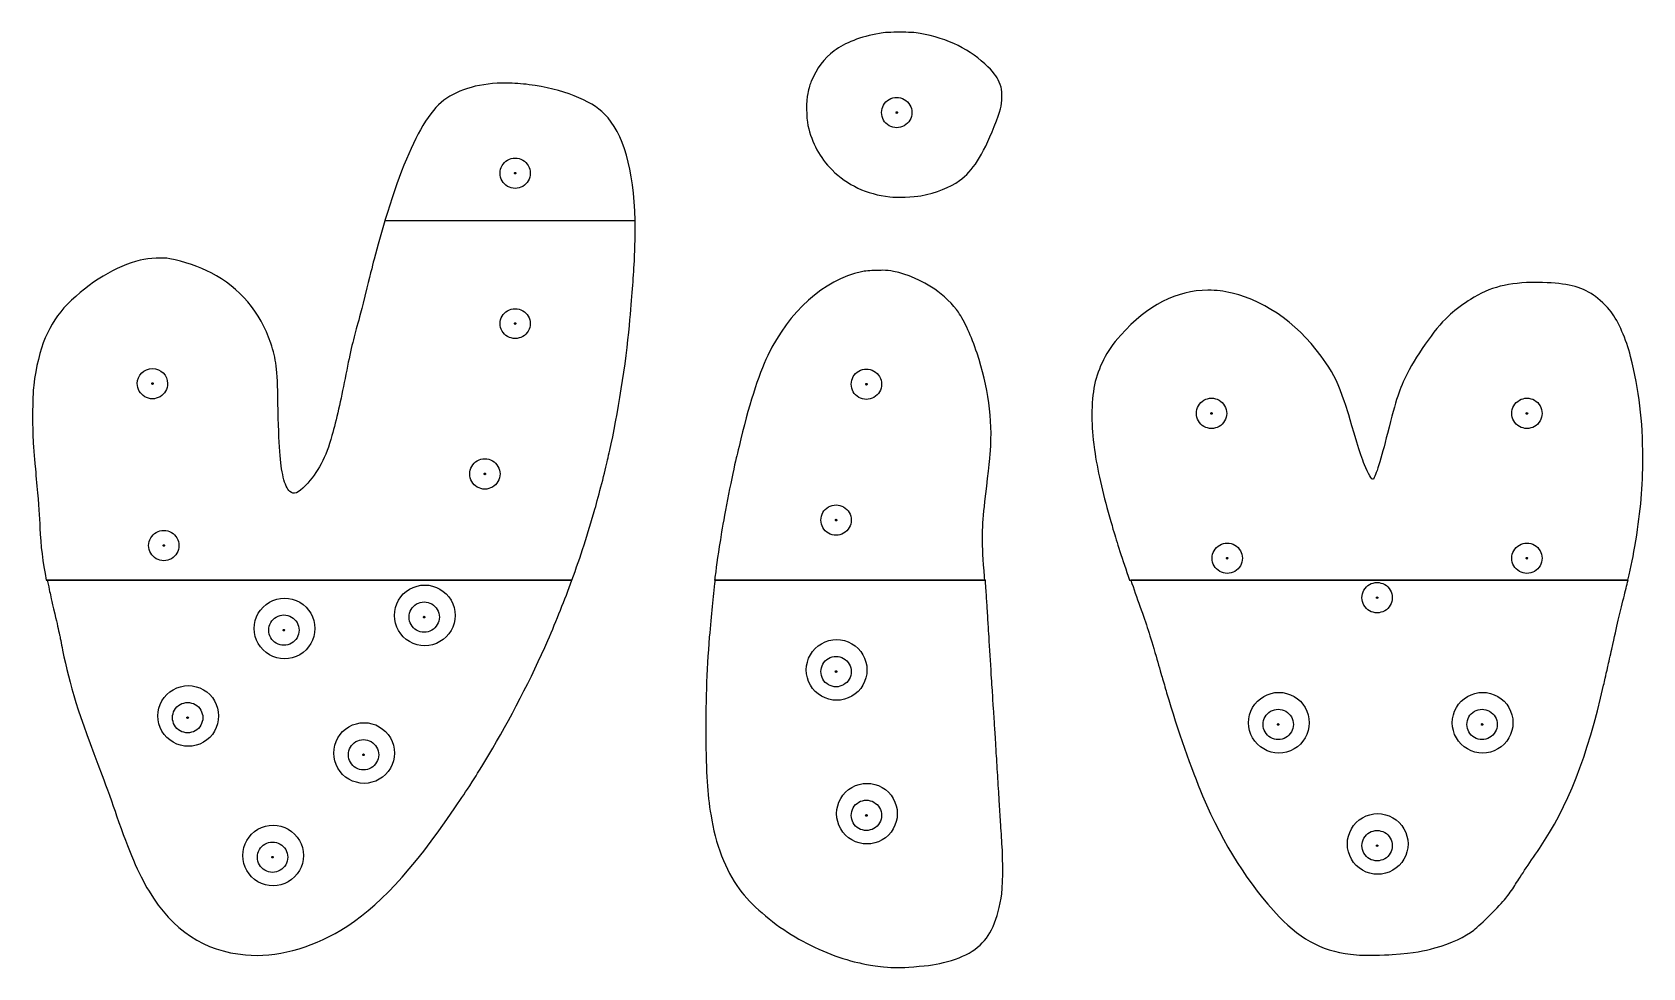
# Model space of a CAD drawing. Extents: x 191 to 5849, y 363 to 2021.
# Drawn here: x 191 to 2847, y 404 to 1947 of the extents above; entities that cross this region are included whole.
import ezdxf

# ---------------------------------------------------------------- set-up
doc = ezdxf.new("R2010")
doc.units = 0
for name, color, linetype in [('Layer_2', 7, 'CONTINUOUS'), ('Paerehull', 7, 'CONTINUOUS'), ('Paereomriss', 7, 'CONTINUOUS')]:
    doc.layers.add(name, color=color, linetype=linetype)

msp = doc.modelspace()

# ---------------------------------------------------------------- linework, layer by layer
at = {"layer": 'Layer_2', "color": 7}
for p, q in [((1621.6843, 1946.71204), (1621.6843, 1946.71204)), ((973.62772, 1862.7511), (973.62772, 1862.7511)), ((1185.2859, 1635.39368), (772.72342, 1635.39368)), ((773.02422, 1636.39368), (1185.2586, 1636.39368)), ((1593.1707, 1553.98352), (1593.1707, 1553.98352)), ((2671.8328, 1533.95813), (2671.8328, 1533.95813)), ((214.69412, 1043.0167), (1081.2351, 1043.0167)), ((1081.2351, 1043.0167), (216.27812, 1043.0167)), ((1316.4363, 1043.0167), (1761.7, 1043.0167)), ((1762.8933, 1043.0164), (1317.1023, 1043.0167)), ((2000.575, 1043.0167), (2822.1101, 1043.0167)), ((2822.4617, 1043.0167), (2002.5417, 1043.0167)), ((888.6391, 984.8885), (888.6391, 984.8885)), ((657.39008, 963.3146), (657.39008, 963.3146)), ((1567.6395, 894.8885), (1567.6395, 894.8885)), ((498.6752, 818.9971), (498.6752, 818.9971)), ((2296.6394, 807.8888), (2296.6394, 807.8888)), ((2632.6394, 807.8888), (2632.6394, 807.8888)), ((788.6391, 757.8888), (788.6391, 757.8888)), ((1617.6395, 657.8888), (1617.6395, 657.8888)), ((638.6391, 588.8888), (638.6391, 588.8888)), ((2459.6394, 607.8888), (2459.6394, 607.8888))]:
    msp.add_line(p, q, dxfattribs=at)
for points in [[(1588.1277, 1944.79798), (1556.9844, 1939.21961), (1531.2336, 1929.25354), (1513.5711, 1915.94446)], [(1621.6843, 1946.71204), (1608.4959, 1946.71704), (1595.2888, 1946.08068), (1588.1277, 1944.79798)], [(1655.1277, 1944.77063), (1648.0426, 1946.05919), (1634.8728, 1946.70663), (1621.6843, 1946.71204)], [(1767.1277, 1889.63001), (1738.9348, 1917.88173), (1701.4221, 1936.35124), (1655.1277, 1944.77063)], [(1513.5711, 1915.94446), (1496.9221, 1903.39907), (1484.8543, 1887.39443), (1475.6179, 1865.60852)], [(1787.4754, 1860.34876), (1783.1429, 1871.60839), (1778.6289, 1878.10477), (1767.1277, 1889.63001)], [(973.62772, 1862.7511), (931.18482, 1863.02282), (894.95502, 1853.30464), (870.12772, 1834.54212)], [(1010.6277, 1860.15149), (997.88352, 1861.81481), (985.51172, 1862.67502), (973.62772, 1862.7511)], [(1135.1492, 1811.72766), (1112.8369, 1834.35511), (1064.6245, 1853.10405), (1010.6277, 1860.15149)], [(1475.6179, 1865.60852), (1474.1683, 1862.18922), (1471.8344, 1853.9511), (1469.9519, 1845.60852)], [(1790.0203, 1840.10852), (1790.0643, 1852.30744), (1789.8195, 1854.25694), (1787.4754, 1860.34876)], [(870.12772, 1834.54212), (858.05602, 1825.41931), (847.44422, 1812.58322), (835.43432, 1792.57727)], [(1469.9519, 1845.60852), (1467.2431, 1833.60398), (1467.4675, 1806.04714), (1470.3816, 1792.92493)], [(1777.491, 1791.23548), (1788.6824, 1819.12207), (1789.9623, 1824.11582), (1790.0203, 1840.10852)], [(1185.2586, 1636.39368), (1183.1198, 1720.56248), (1166.1758, 1780.26294), (1135.1492, 1811.72766)], [(835.43432, 1792.57727), (814.81422, 1758.22844), (793.85182, 1705.67665), (773.02422, 1636.39368)], [(1470.3816, 1792.92493), (1476.9486, 1763.35371), (1489.4618, 1740.26372), (1510.1199, 1719.5929)], [(1719.9597, 1701.93079), (1742.6563, 1718.63907), (1757.7757, 1742.10906), (1777.491, 1791.23548)], [(1510.1199, 1719.5929), (1535.0944, 1694.60296), (1567.0306, 1679.63744), (1605.1277, 1675.07337)], [(1656.6277, 1677.01673), (1682.0676, 1681.79999), (1704.7178, 1690.71033), (1719.9597, 1701.93079)], [(1605.1277, 1675.07337), (1616.4758, 1673.71386), (1644.7344, 1674.78054), (1656.6277, 1677.01673)], [(772.72342, 1635.39368), (766.83832, 1615.77024), (760.96432, 1594.88611), (755.11212, 1572.60852)], [(1184.1336, 1569.60852), (1185.4047, 1592.95452), (1185.7772, 1614.887), (1185.2859, 1635.39368)], [(369.12772, 1570.50501), (330.8512, 1561.82299), (284.6753, 1533.82213), (249.41483, 1497.9093)], [(418.37967, 1573.1554), (406.58057, 1575.39305), (385.72758, 1574.27025), (369.12772, 1570.50501)], [(486.62772, 1549.79798), (468.08953, 1559.52222), (440.53099, 1568.95449), (418.37967, 1573.1554)], [(755.11212, 1572.60852), (754.38972, 1569.85852), (749.03281, 1548.48352), (743.2078, 1525.10852)], [(1176.0418, 1463.10852), (1180.6678, 1514.69094), (1182.3439, 1536.74026), (1184.1336, 1569.60852)], [(584.6199, 1434.10852), (567.64509, 1484.88812), (533.48163, 1525.22067), (486.62772, 1549.79798)], [(1558.6277, 1551.60852), (1496.2529, 1537.72869), (1438.8592, 1486.45785), (1404.1492, 1413.60852)], [(1583.6277, 1553.78626), (1572.7868, 1553.47041), (1563.2738, 1552.64239), (1558.6277, 1551.60852)], [(1593.1707, 1553.98352), (1590.5457, 1553.96962), (1587.4564, 1553.89782), (1583.6277, 1553.78626)], [(1611.6277, 1552.13782), (1604.736, 1553.55497), (1601.0457, 1554.02527), (1593.1707, 1553.98352)], [(1679.2586, 1522.95813), (1658.0188, 1537.10161), (1633.678, 1547.60358), (1611.6277, 1552.13782)], [(743.2078, 1525.10852), (732.92871, 1483.86002), (730.98386, 1476.34505), (726.78006, 1461.60852)], [(1718.5183, 1484.85462), (1710.9349, 1496.21782), (1692.3996, 1514.20754), (1679.2586, 1522.95813)], [(2129.573, 1521.1593), (2078.5268, 1521.0849), (2029.7709, 1495.9408), (1986.155, 1447.19446)], [(2169.6277, 1516.44641), (2154.7256, 1520.04825), (2145.0893, 1521.18191), (2129.573, 1521.1593)], [(2324.2019, 1401.60657), (2283.646, 1461.11925), (2228.247, 1502.2781), (2169.6277, 1516.44641)], [(2671.8328, 1533.95813), (2624.8735, 1534.12946), (2594.9045, 1526.33677), (2562.5437, 1506.05579)], [(2681.4578, 1533.81751), (2678.1704, 1533.89841), (2674.9634, 1533.94671), (2671.8328, 1533.95813)], [(2765.4675, 1513.0929), (2744.2306, 1527.20262), (2721.3951, 1532.8351), (2681.4578, 1533.81751)], [(249.41483, 1497.9093), (218.16676, 1466.08312), (201.88662, 1426.87557), (193.86014, 1364.11438)], [(2562.5437, 1506.05579), (2552.2399, 1499.59828), (2538.0698, 1489.14274), (2529.6277, 1481.77063)], [(2794.3132, 1485.60657), (2787.9084, 1494.10588), (2773.7789, 1507.57078), (2765.4675, 1513.0929)], [(726.78006, 1461.60852), (720.39995, 1439.24288), (714.75984, 1414.50265), (707.17459, 1375.60852)], [(1143.5789, 1257.10852), (1156.3796, 1312.46954), (1170.6581, 1403.07859), (1176.0418, 1463.10852)], [(1749.1629, 1417.10852), (1739.4728, 1445.7264), (1728.6182, 1469.72046), (1718.5183, 1484.85462)], [(2529.6277, 1481.77063), (2508.4306, 1463.2601), (2475.9337, 1418.51755), (2458.155, 1383.36438)], [(2826.4539, 1412.10657), (2819.2121, 1440.6859), (2806.8357, 1468.98905), (2794.3132, 1485.60657)], [(596.60428, 1335.10852), (595.45218, 1393.91066), (593.97298, 1406.12908), (584.6199, 1434.10852)], [(1986.155, 1447.19446), (1972.7373, 1432.19854), (1964.8549, 1420.96986), (1957.6609, 1406.60657)], [(1404.1492, 1413.60852), (1388.0752, 1379.87251), (1372.3908, 1330.33633), (1356.655, 1263.60852)], [(1771.1043, 1256.10852), (1775.0654, 1307.59129), (1767.5362, 1362.84688), (1749.1629, 1417.10852)], [(2846.6121, 1244.60657), (2846.6391, 1306.65673), (2840.7282, 1355.77394), (2826.4539, 1412.10657)], [(1957.6609, 1406.60657), (1943.7253, 1378.78288), (1938.5507, 1354.04275), (1938.5027, 1315.02649)], [(2354.9422, 1337.10657), (2344.8806, 1366.86153), (2337.9049, 1381.49849), (2324.2019, 1401.60657)], [(2458.155, 1383.36438), (2445.3146, 1357.97562), (2440.3713, 1342.97864), (2425.7664, 1285.10657)], [(193.86014, 1364.11438), (191.71686, 1347.35549), (191.42262, 1285.48163), (193.38162, 1263.60852)], [(707.17459, 1375.60852), (700.25704, 1340.1381), (692.71295, 1307.15971), (685.62576, 1281.41126)], [(605.29178, 1213.10852), (599.97026, 1235.44617), (598.02018, 1262.8422), (596.60428, 1335.10852)], [(2375.2644, 1270.60657), (2362.3463, 1314.16109), (2359.0119, 1325.0711), (2354.9422, 1337.10657)], [(1938.5027, 1315.02649), (1938.4747, 1292.3059), (1939.1635, 1282.94594), (1942.6961, 1258.10657)], [(685.62576, 1281.41126), (675.90394, 1246.09098), (662.35333, 1220.53357), (642.02225, 1199.16907)], [(2425.7664, 1285.10657), (2415.3578, 1243.86192), (2405.8197, 1212.94022), (2402.4793, 1209.60657)], [(193.38162, 1263.60852), (194.07124, 1255.90852), (195.09911, 1244.20852), (195.66678, 1237.60852)], [(1140.0574, 1241.60852), (1140.9132, 1245.45852), (1142.498, 1252.43352), (1143.5789, 1257.10852)], [(1356.655, 1263.60852), (1354.9689, 1256.45852), (1352.9342, 1247.90852), (1352.1336, 1244.60852)], [(1762.1531, 1172.62024), (1765.9242, 1205.05075), (1770.3577, 1246.40416), (1771.1043, 1256.10852)], [(1942.6961, 1258.10657), (1947.3425, 1225.43554), (1955.7315, 1187.82119), (1967.3386, 1147.60657)], [(2387.7058, 1233.4093), (2384.0166, 1242.69627), (2379.8309, 1255.21011), (2375.2644, 1270.60657)], [(195.66678, 1237.60852), (196.23445, 1231.00852), (197.80658, 1213.23352), (199.16092, 1198.10852)], [(1119.1355, 1160.10852), (1125.455, 1182.30581), (1136.0496, 1223.57815), (1140.0574, 1241.60852)], [(1352.1336, 1244.60852), (1345.8509, 1218.70953), (1332.6006, 1151.79226), (1327.9851, 1122.65344)], [(2402.4793, 1209.60657), (2400.4088, 1207.54032), (2393.6661, 1218.40507), (2387.7058, 1233.4093)], [(2835.0437, 1108.10657), (2843.3997, 1158.38811), (2846.5911, 1196.04374), (2846.6121, 1244.60657)], [(199.16092, 1198.10852), (201.89624, 1167.56117), (203.28232, 1148.07141), (204.10037, 1128.60852)], [(616.27811, 1189.10852), (611.66074, 1193.16262), (608.28777, 1200.53254), (605.29178, 1213.10852)], [(642.02225, 1199.16907), (629.53594, 1186.0481), (622.77378, 1183.40524), (616.27811, 1189.10852)], [(1760.6355, 1058.6085), (1756.7842, 1112.2723), (1756.9957, 1128.26737), (1762.1531, 1172.62024)], [(1081.2351, 1043.0167), (1095.3019, 1081.6298), (1107.7442, 1120.09678), (1119.1355, 1160.10852)], [(1967.3386, 1147.60657), (1970.3548, 1137.15657), (1973.4011, 1126.58157), (1974.1101, 1124.10657)], [(204.10037, 1128.60852), (205.27456, 1100.67272), (208.77932, 1072.3625), (214.69412, 1043.0167)], [(1327.9851, 1122.65344), (1322.0766, 1085.3518), (1320.1237, 1072.0082), (1317.073, 1048.1085)], [(1974.1101, 1124.10657), (1978.6216, 1108.35644), (1988.8519, 1077.1482), (2000.575, 1043.0167)], [(2822.1101, 1043.0167), (2827.8308, 1066.9485), (2830.64, 1081.6071), (2835.0437, 1108.10657)], [(216.27812, 1043.0167), (216.42452, 1042.3071), (216.56452, 1041.6005), (216.71372, 1040.8897)], [(216.71372, 1040.8897), (217.81032, 1035.6647), (219.36832, 1028.238), (220.17662, 1024.3878)], [(813.6391, 1028.18977), (829.109154, 1037.12141), (848.169046, 1037.12141), (863.6391, 1028.18977)], [(1041.3445, 943.3897), (1056.0828, 977.4233), (1069.2469, 1010.2867), (1081.2351, 1043.0167)], [(1317.1023, 1043.0167), (1313.4265, 1013.3761), (1310.8376, 987.3845), (1307.7136, 948.8897)], [(1317.073, 1048.1085), (1316.852, 1046.3774), (1316.6495, 1044.7176), (1316.4363, 1043.0167)], [(1761.7, 1043.0167), (1761.3031, 1048.983), (1760.9151, 1054.7136), (1760.6355, 1058.6085)], [(1763.6511, 1031.3894), (1763.4347, 1034.8244), (1763.1594, 1038.9818), (1762.8933, 1043.0164)], [(2002.5417, 1043.0167), (2007.4419, 1028.7833), (2012.5549, 1014.1511), (2017.6472, 999.8877)], [(2815.2097, 1013.792), (2818.1031, 1025.252), (2820.454, 1034.6946), (2822.4617, 1043.0167)], [(220.17662, 1024.3878), (221.88052, 1016.2711), (222.88482, 1011.8583), (228.60622, 987.3877)], [(582.39008, 1006.61587), (597.860134, 1015.54751), (616.920026, 1015.54751), (632.39008, 1006.61587)], [(788.6391, 984.8885), (788.6391, 1002.751779), (798.169046, 1019.25813), (813.6391, 1028.18977)], [(863.6391, 1028.18977), (879.109154, 1019.25813), (888.6391, 1002.751779), (888.6391, 984.8885)], [(1765.1628, 1008.8894), (1764.9197, 1011.9144), (1764.2403, 1022.0394), (1763.6511, 1031.3894)], [(2795.5515, 929.3877), (2804.7033, 971.0217), (2808.1702, 985.9104), (2815.2097, 1013.792)], [(228.60622, 987.3877), (232.54972, 970.5215), (234.50212, 961.9671), (236.58872, 952.3877)], [(557.39008, 963.3146), (557.39008, 981.177879), (566.920026, 997.68423), (582.39008, 1006.61587)], [(632.39008, 1006.61587), (647.860134, 997.68423), (657.39008, 981.177879), (657.39008, 963.3146)], [(813.6391, 941.58723), (798.169046, 950.51887), (788.6391, 967.025221), (788.6391, 984.8885)], [(888.6391, 984.8885), (888.6391, 967.025221), (879.109154, 950.51887), (863.6391, 941.58723)], [(1766.6511, 984.8894), (1766.0766, 995.0644), (1765.4059, 1005.8644), (1765.1628, 1008.8894)], [(1768.1589, 959.3894), (1767.9036, 963.2394), (1767.2257, 974.7144), (1766.6511, 984.8894)], [(2017.6472, 999.8877), (2028.9874, 968.1245), (2033.6196, 953.686), (2044.1199, 917.3877)], [(582.39008, 920.01333), (566.920026, 928.94497), (557.39008, 945.451321), (557.39008, 963.3146)], [(657.39008, 963.3146), (657.39008, 945.451321), (647.860134, 928.94497), (632.39008, 920.01333)], [(1771.6335, 903.3894), (1770.4667, 922.9004), (1768.8365, 949.1701), (1768.1589, 959.3894)], [(236.58872, 952.3877), (237.06792, 950.1877), (239.31612, 938.9377), (241.58482, 927.3877)], [(863.6391, 941.58723), (848.169046, 932.65559), (829.109154, 932.65559), (813.6391, 941.58723)], [(944.12572, 754.8897), (978.10702, 811.2872), (1015.7123, 884.2), (1041.3445, 943.3897)], [(1307.7136, 948.8897), (1303.2399, 893.7634), (1301.2774, 835.3402), (1301.9675, 777.8897)], [(1467.6395, 894.8885), (1467.6395, 912.751779), (1477.169446, 929.25813), (1492.6395, 938.18977)], [(1492.6395, 938.18977), (1508.109554, 947.12141), (1527.169446, 947.12141), (1542.6395, 938.18977)], [(1542.6395, 938.18977), (1558.109554, 929.25813), (1567.6395, 912.751779), (1567.6395, 894.8885)], [(2789.0632, 900.3877), (2790.4553, 906.4377), (2793.3754, 919.4878), (2795.5515, 929.3877)], [(241.58482, 927.3877), (252.98072, 869.37), (267.12732, 824.4757), (306.65902, 720.8877)], [(632.39008, 920.01333), (616.920026, 911.08169), (597.860134, 911.08169), (582.39008, 920.01333)], [(1774.1179, 864.8894), (1773.6094, 870.8539), (1773.1924, 877.3222), (1771.6335, 903.3894)], [(2044.1199, 917.3877), (2047.6202, 905.2878), (2052.1436, 889.7627), (2054.1706, 882.8877)], [(1492.6395, 851.58723), (1477.169446, 860.51887), (1467.6395, 877.025221), (1467.6395, 894.8885)], [(1567.6395, 894.8885), (1567.6395, 877.025221), (1558.109554, 860.51887), (1542.6395, 851.58723)], [(2054.1706, 882.8877), (2056.1976, 876.0127), (2059.5733, 864.5378), (2061.6726, 857.3877)], [(2782.0945, 869.8877), (2783.8966, 877.8939), (2785.0574, 882.9784), (2789.0632, 900.3877)], [(398.6752, 818.9971), (398.6752, 836.860379), (408.205146, 853.36673), (423.6752, 862.29837)], [(423.6752, 862.29837), (439.145254, 871.23001), (458.205146, 871.23001), (473.6752, 862.29837)], [(473.6752, 862.29837), (489.145254, 853.36673), (498.6752, 836.860379), (498.6752, 818.9971)], [(1542.6395, 851.58723), (1527.169446, 842.65559), (1508.109554, 842.65559), (1492.6395, 851.58723)], [(1775.1355, 848.3894), (1774.8343, 854.4394), (1774.3759, 861.8644), (1774.1179, 864.8894)], [(2061.6726, 857.3877), (2079.7178, 795.9275), (2102.3301, 731.0062), (2120.8835, 687.3877)], [(2196.6394, 807.8888), (2196.6394, 825.752079), (2206.169346, 842.25843), (2221.6394, 851.19007)], [(2221.6394, 851.19007), (2237.109454, 860.12171), (2256.169346, 860.12171), (2271.6394, 851.19007)], [(2271.6394, 851.19007), (2287.109454, 842.25843), (2296.6394, 825.752079), (2296.6394, 807.8888)], [(2532.6394, 807.8888), (2532.6394, 825.752079), (2542.169346, 842.25843), (2557.6394, 851.19007)], [(2557.6394, 851.19007), (2573.109454, 860.12171), (2592.169346, 860.12171), (2607.6394, 851.19007)], [(2607.6394, 851.19007), (2623.109454, 842.25843), (2632.6394, 825.752079), (2632.6394, 807.8888)], [(2676.0847, 600.3877), (2722.7542, 668.8376), (2755.6821, 752.5463), (2782.0945, 869.8877)], [(1776.1335, 832.8894), (1775.8853, 835.3644), (1775.4366, 842.3394), (1775.1355, 848.3894)], [(1777.1296, 818.3894), (1776.8294, 823.8894), (1776.3817, 830.4144), (1776.1335, 832.8894)], [(423.6752, 775.69583), (408.205146, 784.62747), (398.6752, 801.133821), (398.6752, 818.9971)], [(498.6752, 818.9971), (498.6752, 801.133821), (489.145254, 784.62747), (473.6752, 775.69583)], [(688.6391, 757.8888), (688.6391, 775.752079), (698.169046, 792.25843), (713.6391, 801.19007)], [(713.6391, 801.19007), (729.109154, 810.12171), (748.169046, 810.12171), (763.6391, 801.19007)], [(763.6391, 801.19007), (779.109154, 792.25843), (788.6391, 775.752079), (788.6391, 757.8888)], [(1780.6355, 761.3894), (1778.6236, 793.0136), (1777.6664, 808.5549), (1777.1296, 818.3894)], [(2221.6394, 764.58753), (2206.169346, 773.51917), (2196.6394, 790.025521), (2196.6394, 807.8888)], [(2296.6394, 807.8888), (2296.6394, 790.025521), (2287.109454, 773.51917), (2271.6394, 764.58753)], [(2557.6394, 764.58753), (2542.169346, 773.51917), (2532.6394, 790.025521), (2532.6394, 807.8888)], [(2632.6394, 807.8888), (2632.6394, 790.025521), (2623.109454, 773.51917), (2607.6394, 764.58753)], [(473.6752, 775.69583), (458.205146, 766.76419), (439.145254, 766.76419), (423.6752, 775.69583)], [(1301.9675, 777.8897), (1302.7612, 711.8289), (1304.4992, 688.7703), (1311.8425, 646.8897)], [(713.6391, 714.58753), (698.169046, 723.51917), (688.6391, 740.025521), (688.6391, 757.8888)], [(788.6391, 757.8888), (788.6391, 740.025521), (779.109154, 723.51917), (763.6391, 714.58753)], [(916.83282, 710.3897), (923.44432, 720.6036), (924.75672, 722.7436), (944.12572, 754.8897)], [(1783.1492, 720.8894), (1782.3263, 734.3644), (1781.1953, 752.5894), (1780.6355, 761.3894)], [(2271.6394, 764.58753), (2256.169346, 755.65589), (2237.109454, 755.65589), (2221.6394, 764.58753)], [(2607.6394, 764.58753), (2592.169346, 755.65589), (2573.109454, 755.65589), (2557.6394, 764.58753)], [(306.65902, 720.8877), (313.51452, 702.9237), (324.01842, 673.8138), (330.65312, 654.3877)], [(1785.6003, 681.3894), (1785.075, 689.6394), (1783.972, 707.4144), (1783.1492, 720.8894)], [(763.6391, 714.58753), (748.169046, 705.65589), (729.109154, 705.65589), (713.6391, 714.58753)], [(888.25272, 667.3897), (901.25512, 686.4706), (904.87062, 691.9096), (916.83282, 710.3897)], [(1517.6395, 657.8888), (1517.6395, 675.752079), (1527.169446, 692.25843), (1542.6395, 701.19007)], [(1542.6395, 701.19007), (1558.109554, 710.12171), (1577.169446, 710.12171), (1592.6395, 701.19007)], [(1592.6395, 701.19007), (1608.109554, 692.25843), (1617.6395, 675.752079), (1617.6395, 657.8888)], [(700.36802, 465.9776), (761.32232, 502.7047), (815.90242, 561.2162), (888.25272, 667.3897)], [(1787.616, 648.3894), (1787.032, 658.2894), (1786.1256, 673.1394), (1785.6003, 681.3894)], [(2120.8835, 687.3877), (2155.2784, 606.5261), (2196.6731, 541.1748), (2247.198, 487.9737)], [(330.65312, 654.3877), (350.90012, 595.1052), (365.96402, 559.979), (383.99102, 530.0186)], [(563.6391, 632.19007), (579.109154, 641.12171), (598.169046, 641.12171), (613.6391, 632.19007)], [(1311.8425, 646.8897), (1320.0197, 600.2527), (1338.0213, 557.0741), (1361.364, 528.1085)], [(1542.6395, 614.58753), (1527.169446, 623.51917), (1517.6395, 640.025521), (1517.6395, 657.8888)], [(1617.6395, 657.8888), (1617.6395, 640.025521), (1608.109554, 623.51917), (1592.6395, 614.58753)], [(1790.1882, 608.8894), (1789.3578, 620.7144), (1788.2, 638.4894), (1787.616, 648.3894)], [(2359.6394, 607.8888), (2359.6394, 625.752079), (2369.169346, 642.25843), (2384.6394, 651.19007)], [(2384.6394, 651.19007), (2400.109454, 660.12171), (2419.169346, 660.12171), (2434.6394, 651.19007)], [(2434.6394, 651.19007), (2450.109454, 642.25843), (2459.6394, 625.752079), (2459.6394, 607.8888)], [(538.6391, 588.8888), (538.6391, 606.752079), (548.169046, 623.25843), (563.6391, 632.19007)], [(613.6391, 632.19007), (629.109154, 623.25843), (638.6391, 606.752079), (638.6391, 588.8888)], [(1592.6395, 614.58753), (1577.169446, 605.65589), (1558.109554, 605.65589), (1542.6395, 614.58753)], [(563.6391, 545.58753), (548.169046, 554.51917), (538.6391, 571.025521), (538.6391, 588.8888)], [(638.6391, 588.8888), (638.6391, 571.025521), (629.109154, 554.51917), (613.6391, 545.58753)], [(1788.8054, 518.3894), (1791.6741, 534.7723), (1792.3386, 578.2676), (1790.1882, 608.8894)], [(2384.6394, 564.58753), (2369.169346, 573.51917), (2359.6394, 590.025521), (2359.6394, 607.8888)], [(2459.6394, 607.8888), (2459.6394, 590.025521), (2450.109454, 573.51917), (2434.6394, 564.58753)], [(2635.6746, 539.4678), (2642.2747, 550.1242), (2658.8055, 575.0445), (2676.0847, 600.3877)], [(2434.6394, 564.58753), (2419.169346, 555.65589), (2400.109454, 555.65589), (2384.6394, 564.58753)], [(613.6391, 545.58753), (598.169046, 536.65589), (579.109154, 536.65589), (563.6391, 545.58753)], [(2620.7781, 518.4678), (2624.9107, 523.4614), (2631.6139, 532.9114), (2635.6746, 539.4678)], [(383.99102, 530.0186), (422.86712, 465.4075), (474.81702, 431.119), (543.13942, 424.9737)], [(1361.364, 528.1085), (1381.7837, 502.7697), (1415.7361, 474.3281), (1449.0535, 454.6534)], [(1772.8855, 466.3894), (1780.139, 480.9786), (1785.0815, 497.1221), (1788.8054, 518.3894)], [(2568.1394, 466.0049), (2579.3522, 475.0543), (2610.7371, 506.3346), (2620.7781, 518.4678)], [(2247.198, 487.9737), (2285.1834, 447.9762), (2322.9968, 429.2336), (2374.405, 424.921)], [(543.13942, 424.9737), (593.12072, 420.478), (649.06952, 435.0684), (700.36802, 465.9776)], [(1449.0535, 454.6534), (1482.1196, 435.1269), (1521.1042, 419.2177), (1552.6394, 412.378)], [(1700.1121, 413.8992), (1737.3396, 423.9705), (1759.8789, 440.2288), (1772.8855, 466.3894)], [(2503.7761, 436.4288), (2531.6162, 444.442), (2554.3836, 454.9031), (2568.1394, 466.0049)], [(2374.405, 424.921), (2384.6291, 424.0631), (2421.9537, 424.4261), (2433.6394, 425.4971)], [(2433.6394, 425.4971), (2473.5525, 429.1553), (2484.3654, 430.8419), (2503.7761, 436.4288)], [(1552.6394, 412.378), (1556.7644, 411.4833), (1561.9394, 410.3327), (1564.1394, 409.8213)], [(1564.1394, 409.8213), (1570.8626, 408.2586), (1581.508, 406.7429), (1595.1394, 405.4092)], [(1595.1394, 405.4092), (1612.8959, 403.672), (1621.8809, 403.6709), (1644.6394, 405.3972)], [(1644.6394, 405.3972), (1670.6705, 407.372), (1682.9252, 409.2496), (1700.1121, 413.8992)]]:
    msp.add_open_spline(points, degree=3, dxfattribs=at)
at = {"layer": 'Paerehull', "color": 7}
for p, q in [((1617.8774, 1814.10767), (1617.8774, 1814.10767)), ((988.8775, 1714.10767), (988.8775, 1714.10767)), ((988.8775, 1466.10767), (988.8775, 1466.10767)), ((390.87741, 1367.10767), (390.87741, 1367.10767)), ((1567.8774, 1366.10767), (1567.8774, 1366.10767)), ((2136.8774, 1318.10767), (2136.8774, 1318.10767)), ((2656.8774, 1318.10767), (2656.8774, 1318.10767)), ((938.8775, 1218.10767), (938.8775, 1218.10767)), ((1517.8774, 1142.10767), (1517.8774, 1142.10767)), ((409.62833, 1100.03552), (409.62833, 1100.03552)), ((2162.8774, 1079.1077), (2162.8774, 1079.1077)), ((2656.8774, 1079.1077), (2656.8774, 1079.1077)), ((2409.8774, 1014.1077), (2409.8774, 1014.1077)), ((607.6283, 960.5337), (607.6283, 960.5337)), ((838.8775, 982.1077), (838.8775, 982.1077)), ((1517.8774, 892.1077), (1517.8774, 892.1077)), ((448.91354, 816.2159), (448.91354, 816.2159)), ((2246.8774, 805.1077), (2246.8774, 805.1077)), ((2582.8774, 805.1077), (2582.8774, 805.1077)), ((738.87744, 755.1077), (738.87744, 755.1077)), ((1567.8774, 655.1077), (1567.8774, 655.1077)), ((588.87744, 586.1077), (588.87744, 586.1077)), ((2409.8774, 605.1077), (2409.8774, 605.1077))]:
    msp.add_line(p, q, dxfattribs=at)
for points in [[(1615.3774, 1814.10767), (1615.3774, 1814.554252), (1615.615649, 1814.966911), (1616.0024, 1815.190202)], [(1616.0024, 1813.025138), (1615.615649, 1813.248429), (1615.3774, 1813.661088), (1615.3774, 1814.10767)], [(1616.0024, 1815.190202), (1616.389151, 1815.413493), (1616.865649, 1815.413493), (1617.2524, 1815.190202)], [(1617.2524, 1813.025138), (1616.865649, 1812.801847), (1616.389151, 1812.801847), (1616.0024, 1813.025138)], [(1617.2524, 1815.190202), (1617.639151, 1814.966911), (1617.8774, 1814.554252), (1617.8774, 1814.10767)], [(1617.8774, 1814.10767), (1617.8774, 1813.661088), (1617.639151, 1813.248429), (1617.2524, 1813.025138)], [(986.3775, 1714.10767), (986.3775, 1714.554252), (986.615749, 1714.966911), (987.0025, 1715.190202)], [(987.0025, 1713.025138), (986.615749, 1713.248429), (986.3775, 1713.661088), (986.3775, 1714.10767)], [(987.0025, 1715.190202), (987.389251, 1715.413493), (987.865749, 1715.413493), (988.2525, 1715.190202)], [(988.2525, 1713.025138), (987.865749, 1712.801847), (987.389251, 1712.801847), (987.0025, 1713.025138)], [(988.2525, 1715.190202), (988.639251, 1714.966911), (988.8775, 1714.554252), (988.8775, 1714.10767)], [(988.8775, 1714.10767), (988.8775, 1713.661088), (988.639251, 1713.248429), (988.2525, 1713.025138)], [(986.3775, 1466.10767), (986.3775, 1466.54532), (986.615749, 1466.949726), (987.0025, 1467.168551)], [(987.0025, 1465.046789), (986.615749, 1465.265614), (986.3775, 1465.67002), (986.3775, 1466.10767)], [(987.0025, 1467.168551), (987.389251, 1467.387376), (987.865749, 1467.387376), (988.2525, 1467.168551)], [(988.2525, 1465.046789), (987.865749, 1464.827964), (987.389251, 1464.827964), (987.0025, 1465.046789)], [(988.2525, 1467.168551), (988.639251, 1466.949726), (988.8775, 1466.54532), (988.8775, 1466.10767)], [(988.8775, 1466.10767), (988.8775, 1465.67002), (988.639251, 1465.265614), (988.2525, 1465.046789)], [(388.37741, 1367.10767), (388.37741, 1367.554252), (388.615659, 1367.966911), (389.00241, 1368.190202)], [(389.00241, 1366.025138), (388.615659, 1366.248429), (388.37741, 1366.661088), (388.37741, 1367.10767)], [(389.00241, 1368.190202), (389.389161, 1368.413493), (389.865659, 1368.413493), (390.25241, 1368.190202)], [(390.25241, 1366.025138), (389.865659, 1365.801847), (389.389161, 1365.801847), (389.00241, 1366.025138)], [(390.25241, 1368.190202), (390.639161, 1367.966911), (390.87741, 1367.554252), (390.87741, 1367.10767)], [(390.87741, 1367.10767), (390.87741, 1366.661088), (390.639161, 1366.248429), (390.25241, 1366.025138)], [(1565.3774, 1366.10767), (1565.3774, 1366.554252), (1565.615649, 1366.966911), (1566.0024, 1367.190202)], [(1566.0024, 1365.025138), (1565.615649, 1365.248429), (1565.3774, 1365.661088), (1565.3774, 1366.10767)], [(1566.0024, 1367.190202), (1566.389151, 1367.413493), (1566.865649, 1367.413493), (1567.2524, 1367.190202)], [(1567.2524, 1365.025138), (1566.865649, 1364.801847), (1566.389151, 1364.801847), (1566.0024, 1365.025138)], [(1567.2524, 1367.190202), (1567.639151, 1366.966911), (1567.8774, 1366.554252), (1567.8774, 1366.10767)], [(1567.8774, 1366.10767), (1567.8774, 1365.661088), (1567.639151, 1365.248429), (1567.2524, 1365.025138)], [(2134.3774, 1318.10767), (2134.3774, 1318.554252), (2134.615649, 1318.966911), (2135.0024, 1319.190202)], [(2135.0024, 1317.025138), (2134.615649, 1317.248429), (2134.3774, 1317.661088), (2134.3774, 1318.10767)], [(2135.0024, 1319.190202), (2135.389151, 1319.413493), (2135.865649, 1319.413493), (2136.2524, 1319.190202)], [(2136.2524, 1317.025138), (2135.865649, 1316.801847), (2135.389151, 1316.801847), (2135.0024, 1317.025138)], [(2136.2524, 1319.190202), (2136.639151, 1318.966911), (2136.8774, 1318.554252), (2136.8774, 1318.10767)], [(2136.8774, 1318.10767), (2136.8774, 1317.661088), (2136.639151, 1317.248429), (2136.2524, 1317.025138)], [(2654.3774, 1318.10767), (2654.3774, 1318.554252), (2654.615649, 1318.966911), (2655.0024, 1319.190202)], [(2655.0024, 1317.025138), (2654.615649, 1317.248429), (2654.3774, 1317.661088), (2654.3774, 1318.10767)], [(2655.0024, 1319.190202), (2655.389151, 1319.413493), (2655.865649, 1319.413493), (2656.2524, 1319.190202)], [(2656.2524, 1317.025138), (2655.865649, 1316.801847), (2655.389151, 1316.801847), (2655.0024, 1317.025138)], [(2656.2524, 1319.190202), (2656.639151, 1318.966911), (2656.8774, 1318.554252), (2656.8774, 1318.10767)], [(2656.8774, 1318.10767), (2656.8774, 1317.661088), (2656.639151, 1317.248429), (2656.2524, 1317.025138)], [(936.3775, 1218.10767), (936.3775, 1218.554252), (936.615749, 1218.966911), (937.0025, 1219.190202)], [(937.0025, 1217.025138), (936.615749, 1217.248429), (936.3775, 1217.661088), (936.3775, 1218.10767)], [(937.0025, 1219.190202), (937.389251, 1219.413493), (937.865749, 1219.413493), (938.2525, 1219.190202)], [(938.2525, 1217.025138), (937.865749, 1216.801847), (937.389251, 1216.801847), (937.0025, 1217.025138)], [(938.2525, 1219.190202), (938.639251, 1218.966911), (938.8775, 1218.554252), (938.8775, 1218.10767)], [(938.8775, 1218.10767), (938.8775, 1217.661088), (938.639251, 1217.248429), (938.2525, 1217.025138)], [(1515.3774, 1142.10767), (1515.3774, 1142.554252), (1515.615649, 1142.966911), (1516.0024, 1143.190202)], [(1516.0024, 1141.025138), (1515.615649, 1141.248429), (1515.3774, 1141.661088), (1515.3774, 1142.10767)], [(1516.0024, 1143.190202), (1516.389151, 1143.413493), (1516.865649, 1143.413493), (1517.2524, 1143.190202)], [(1517.2524, 1143.190202), (1517.639151, 1142.966911), (1517.8774, 1142.554252), (1517.8774, 1142.10767)], [(1517.8774, 1142.10767), (1517.8774, 1141.661088), (1517.639151, 1141.248429), (1517.2524, 1141.025138)], [(1517.2524, 1141.025138), (1516.865649, 1140.801847), (1516.389151, 1140.801847), (1516.0024, 1141.025138)], [(407.12833, 1100.03552), (407.12833, 1100.482102), (407.366579, 1100.894761), (407.75333, 1101.118052)], [(407.75333, 1098.952988), (407.366579, 1099.176279), (407.12833, 1099.588938), (407.12833, 1100.03552)], [(407.75333, 1101.118052), (408.140081, 1101.341343), (408.616579, 1101.341343), (409.00333, 1101.118052)], [(409.00333, 1098.952988), (408.616579, 1098.729697), (408.140081, 1098.729697), (407.75333, 1098.952988)], [(409.00333, 1101.118052), (409.390081, 1100.894761), (409.62833, 1100.482102), (409.62833, 1100.03552)], [(409.62833, 1100.03552), (409.62833, 1099.588938), (409.390081, 1099.176279), (409.00333, 1098.952988)], [(2160.3774, 1079.1077), (2160.3774, 1079.554282), (2160.615649, 1079.966941), (2161.0024, 1080.190232)], [(2161.0024, 1078.025168), (2160.615649, 1078.248459), (2160.3774, 1078.661118), (2160.3774, 1079.1077)], [(2161.0024, 1080.190232), (2161.389151, 1080.413523), (2161.865649, 1080.413523), (2162.2524, 1080.190232)], [(2162.2524, 1078.025168), (2161.865649, 1077.801877), (2161.389151, 1077.801877), (2161.0024, 1078.025168)], [(2162.2524, 1080.190232), (2162.639151, 1079.966941), (2162.8774, 1079.554282), (2162.8774, 1079.1077)], [(2162.8774, 1079.1077), (2162.8774, 1078.661118), (2162.639151, 1078.248459), (2162.2524, 1078.025168)], [(2654.3774, 1079.1077), (2654.3774, 1079.554282), (2654.615649, 1079.966941), (2655.0024, 1080.190232)], [(2655.0024, 1078.025168), (2654.615649, 1078.248459), (2654.3774, 1078.661118), (2654.3774, 1079.1077)], [(2655.0024, 1080.190232), (2655.389151, 1080.413523), (2655.865649, 1080.413523), (2656.2524, 1080.190232)], [(2656.2524, 1078.025168), (2655.865649, 1077.801877), (2655.389151, 1077.801877), (2655.0024, 1078.025168)], [(2656.2524, 1080.190232), (2656.639151, 1079.966941), (2656.8774, 1079.554282), (2656.8774, 1079.1077)], [(2656.8774, 1079.1077), (2656.8774, 1078.661118), (2656.639151, 1078.248459), (2656.2524, 1078.025168)], [(2407.3774, 1014.1077), (2407.3774, 1014.554282), (2407.615649, 1014.966941), (2408.0024, 1015.190232)], [(2408.0024, 1013.025168), (2407.615649, 1013.248459), (2407.3774, 1013.661118), (2407.3774, 1014.1077)], [(2408.0024, 1015.190232), (2408.389151, 1015.413523), (2408.865649, 1015.413523), (2409.2524, 1015.190232)], [(2409.2524, 1013.025168), (2408.865649, 1012.801877), (2408.389151, 1012.801877), (2408.0024, 1013.025168)], [(2409.2524, 1015.190232), (2409.639151, 1014.966941), (2409.8774, 1014.554282), (2409.8774, 1014.1077)], [(2409.8774, 1014.1077), (2409.8774, 1013.661118), (2409.639151, 1013.248459), (2409.2524, 1013.025168)], [(836.3775, 982.1077), (836.3775, 982.554282), (836.615749, 982.966941), (837.0025, 983.190232)], [(837.0025, 983.190232), (837.389251, 983.413523), (837.865749, 983.413523), (838.2525, 983.190232)], [(838.2525, 983.190232), (838.639251, 982.966941), (838.8775, 982.554282), (838.8775, 982.1077)], [(605.1283, 960.5337), (605.1283, 960.980282), (605.366549, 961.392941), (605.7533, 961.616232)], [(605.7533, 959.451168), (605.366549, 959.674459), (605.1283, 960.087118), (605.1283, 960.5337)], [(605.7533, 961.616232), (606.140051, 961.839523), (606.616549, 961.839523), (607.0033, 961.616232)], [(607.0033, 959.451168), (606.616549, 959.227877), (606.140051, 959.227877), (605.7533, 959.451168)], [(607.0033, 961.616232), (607.390051, 961.392941), (607.6283, 960.980282), (607.6283, 960.5337)], [(607.6283, 960.5337), (607.6283, 960.087118), (607.390051, 959.674459), (607.0033, 959.451168)], [(837.0025, 981.025168), (836.615749, 981.248459), (836.3775, 981.661118), (836.3775, 982.1077)], [(838.2525, 981.025168), (837.865749, 980.801877), (837.389251, 980.801877), (837.0025, 981.025168)], [(838.8775, 982.1077), (838.8775, 981.661118), (838.639251, 981.248459), (838.2525, 981.025168)], [(1515.3774, 892.1077), (1515.3774, 892.554282), (1515.615649, 892.966941), (1516.0024, 893.190232)], [(1516.0024, 891.025168), (1515.615649, 891.248459), (1515.3774, 891.661118), (1515.3774, 892.1077)], [(1516.0024, 893.190232), (1516.389151, 893.413523), (1516.865649, 893.413523), (1517.2524, 893.190232)], [(1517.2524, 891.025168), (1516.865649, 890.801877), (1516.389151, 890.801877), (1516.0024, 891.025168)], [(1517.2524, 893.190232), (1517.639151, 892.966941), (1517.8774, 892.554282), (1517.8774, 892.1077)], [(1517.8774, 892.1077), (1517.8774, 891.661118), (1517.639151, 891.248459), (1517.2524, 891.025168)], [(446.41354, 816.2159), (446.41354, 816.662482), (446.651789, 817.075141), (447.03854, 817.298432)], [(447.03854, 815.133368), (446.651789, 815.356659), (446.41354, 815.769318), (446.41354, 816.2159)], [(447.03854, 817.298432), (447.425291, 817.521723), (447.901789, 817.521723), (448.28854, 817.298432)], [(448.28854, 815.133368), (447.901789, 814.910077), (447.425291, 814.910077), (447.03854, 815.133368)], [(448.28854, 817.298432), (448.675291, 817.075141), (448.91354, 816.662482), (448.91354, 816.2159)], [(448.91354, 816.2159), (448.91354, 815.769318), (448.675291, 815.356659), (448.28854, 815.133368)], [(2244.3774, 805.1077), (2244.3774, 805.554282), (2244.615649, 805.966941), (2245.0024, 806.190232)], [(2245.0024, 804.025168), (2244.615649, 804.248459), (2244.3774, 804.661118), (2244.3774, 805.1077)], [(2245.0024, 806.190232), (2245.389151, 806.413523), (2245.865649, 806.413523), (2246.2524, 806.190232)], [(2246.2524, 804.025168), (2245.865649, 803.801877), (2245.389151, 803.801877), (2245.0024, 804.025168)], [(2246.2524, 806.190232), (2246.639151, 805.966941), (2246.8774, 805.554282), (2246.8774, 805.1077)], [(2246.8774, 805.1077), (2246.8774, 804.661118), (2246.639151, 804.248459), (2246.2524, 804.025168)], [(2580.3774, 805.1077), (2580.3774, 805.554282), (2580.615649, 805.966941), (2581.0024, 806.190232)], [(2581.0024, 804.025168), (2580.615649, 804.248459), (2580.3774, 804.661118), (2580.3774, 805.1077)], [(2581.0024, 806.190232), (2581.389151, 806.413523), (2581.865649, 806.413523), (2582.2524, 806.190232)], [(2582.2524, 804.025168), (2581.865649, 803.801877), (2581.389151, 803.801877), (2581.0024, 804.025168)], [(2582.2524, 806.190232), (2582.639151, 805.966941), (2582.8774, 805.554282), (2582.8774, 805.1077)], [(2582.8774, 805.1077), (2582.8774, 804.661118), (2582.639151, 804.248459), (2582.2524, 804.025168)], [(736.37744, 755.1077), (736.37744, 755.554282), (736.615689, 755.966941), (737.00244, 756.190232)], [(737.00244, 754.025168), (736.615689, 754.248459), (736.37744, 754.661118), (736.37744, 755.1077)], [(737.00244, 756.190232), (737.389191, 756.413523), (737.865689, 756.413523), (738.25244, 756.190232)], [(738.25244, 754.025168), (737.865689, 753.801877), (737.389191, 753.801877), (737.00244, 754.025168)], [(738.25244, 756.190232), (738.639191, 755.966941), (738.87744, 755.554282), (738.87744, 755.1077)], [(738.87744, 755.1077), (738.87744, 754.661118), (738.639191, 754.248459), (738.25244, 754.025168)], [(1565.3774, 655.1077), (1565.3774, 655.554282), (1565.615649, 655.966941), (1566.0024, 656.190232)], [(1566.0024, 654.025168), (1565.615649, 654.248459), (1565.3774, 654.661118), (1565.3774, 655.1077)], [(1566.0024, 656.190232), (1566.389151, 656.413523), (1566.865649, 656.413523), (1567.2524, 656.190232)], [(1567.2524, 654.025168), (1566.865649, 653.801877), (1566.389151, 653.801877), (1566.0024, 654.025168)], [(1567.2524, 656.190232), (1567.639151, 655.966941), (1567.8774, 655.554282), (1567.8774, 655.1077)], [(1567.8774, 655.1077), (1567.8774, 654.661118), (1567.639151, 654.248459), (1567.2524, 654.025168)], [(586.37744, 586.1077), (586.37744, 586.554282), (586.615689, 586.966941), (587.00244, 587.190232)], [(587.00244, 585.025168), (586.615689, 585.248459), (586.37744, 585.661118), (586.37744, 586.1077)], [(587.00244, 587.190232), (587.389191, 587.413523), (587.865689, 587.413523), (588.25244, 587.190232)], [(588.25244, 585.025168), (587.865689, 584.801877), (587.389191, 584.801877), (587.00244, 585.025168)], [(588.25244, 587.190232), (588.639191, 586.966941), (588.87744, 586.554282), (588.87744, 586.1077)], [(588.87744, 586.1077), (588.87744, 585.661118), (588.639191, 585.248459), (588.25244, 585.025168)], [(2407.3774, 605.1077), (2407.3774, 605.554282), (2407.615649, 605.966941), (2408.0024, 606.190232)], [(2408.0024, 604.025168), (2407.615649, 604.248459), (2407.3774, 604.661118), (2407.3774, 605.1077)], [(2408.0024, 606.190232), (2408.389151, 606.413523), (2408.865649, 606.413523), (2409.2524, 606.190232)], [(2409.2524, 604.025168), (2408.865649, 603.801877), (2408.389151, 603.801877), (2408.0024, 604.025168)], [(2409.2524, 606.190232), (2409.639151, 605.966941), (2409.8774, 605.554282), (2409.8774, 605.1077)], [(2409.8774, 605.1077), (2409.8774, 604.661118), (2409.639151, 604.248459), (2409.2524, 604.025168)]]:
    msp.add_open_spline(points, degree=3, dxfattribs=at)
at = {"layer": 'Paereomriss', "color": 7}
for p, q in [((1641.6274, 1814.10767), (1641.6274, 1814.10767)), ((1012.6275, 1714.10767), (1012.6275, 1714.10767)), ((1012.6275, 1466.10767), (1012.6275, 1466.10767)), ((414.62741, 1367.10767), (414.62741, 1367.10767)), ((1591.6274, 1366.10767), (1591.6274, 1366.10767)), ((2160.6274, 1318.10767), (2160.6274, 1318.10767)), ((2680.6274, 1318.10767), (2680.6274, 1318.10767)), ((962.6275, 1218.10767), (962.6275, 1218.10767)), ((1541.6274, 1142.10767), (1541.6274, 1142.10767)), ((433.37833, 1100.03552), (433.37833, 1100.03552)), ((2186.6274, 1079.1077), (2186.6274, 1079.1077)), ((2680.6274, 1079.1077), (2680.6274, 1079.1077)), ((2433.6274, 1014.1077), (2433.6274, 1014.1077)), ((631.3783, 960.5337), (631.3783, 960.5337)), ((862.6275, 982.1077), (862.6275, 982.1077)), ((1541.6274, 892.1077), (1541.6274, 892.1077)), ((472.66354, 816.2159), (472.66354, 816.2159)), ((2270.6274, 805.1077), (2270.6274, 805.1077)), ((2606.6274, 805.1077), (2606.6274, 805.1077)), ((762.62744, 755.1077), (762.62744, 755.1077)), ((1591.6274, 655.1077), (1591.6274, 655.1077)), ((612.62744, 586.1077), (612.62744, 586.1077)), ((2433.6274, 605.1077), (2433.6274, 605.1077))]:
    msp.add_line(p, q, dxfattribs=at)
for points in [[(1591.6274, 1814.10767), (1591.6274, 1823.03931), (1596.392373, 1831.292485), (1604.1274, 1835.758305)], [(1604.1274, 1835.758305), (1611.862427, 1840.224125), (1621.392373, 1840.224125), (1629.1274, 1835.758305)], [(1629.1274, 1835.758305), (1636.862427, 1831.292485), (1641.6274, 1823.03931), (1641.6274, 1814.10767)], [(1604.1274, 1792.457035), (1596.392373, 1796.922855), (1591.6274, 1805.17603), (1591.6274, 1814.10767)], [(1641.6274, 1814.10767), (1641.6274, 1805.17603), (1636.862427, 1796.922855), (1629.1274, 1792.457035)], [(1629.1274, 1792.457035), (1621.392373, 1787.991215), (1611.862427, 1787.991215), (1604.1274, 1792.457035)], [(962.6275, 1714.10767), (962.6275, 1723.03931), (967.392473, 1731.292485), (975.1275, 1735.758305)], [(975.1275, 1735.758305), (982.862527, 1740.224125), (992.392473, 1740.224125), (1000.1275, 1735.758305)], [(1000.1275, 1735.758305), (1007.862527, 1731.292485), (1012.6275, 1723.03931), (1012.6275, 1714.10767)], [(975.1275, 1692.457035), (967.392473, 1696.922855), (962.6275, 1705.17603), (962.6275, 1714.10767)], [(1012.6275, 1714.10767), (1012.6275, 1705.17603), (1007.862527, 1696.922855), (1000.1275, 1692.457035)], [(1000.1275, 1692.457035), (992.392473, 1687.991215), (982.862527, 1687.991215), (975.1275, 1692.457035)], [(962.6275, 1466.10767), (962.6275, 1474.860677), (967.392473, 1482.948789), (975.1275, 1487.325292)], [(975.1275, 1487.325292), (982.862527, 1491.701796), (992.392473, 1491.701796), (1000.1275, 1487.325292)], [(1000.1275, 1487.325292), (1007.862527, 1482.948789), (1012.6275, 1474.860677), (1012.6275, 1466.10767)], [(975.1275, 1444.890048), (967.392473, 1449.266551), (962.6275, 1457.354663), (962.6275, 1466.10767)], [(1012.6275, 1466.10767), (1012.6275, 1457.354663), (1007.862527, 1449.266551), (1000.1275, 1444.890048)], [(1000.1275, 1444.890048), (992.392473, 1440.513544), (982.862527, 1440.513544), (975.1275, 1444.890048)], [(364.62741, 1367.10767), (364.627411, 1380.914788), (375.820292, 1392.107669), (389.62741, 1392.107669)], [(389.62741, 1392.107669), (403.434528, 1392.107669), (414.627409, 1380.914788), (414.62741, 1367.10767)], [(1541.6274, 1366.10767), (1541.6274, 1375.03931), (1546.392373, 1383.292485), (1554.1274, 1387.758305)], [(1554.1274, 1387.758305), (1561.862427, 1392.224125), (1571.392373, 1392.224125), (1579.1274, 1387.758305)], [(1579.1274, 1387.758305), (1586.862427, 1383.292485), (1591.6274, 1375.03931), (1591.6274, 1366.10767)], [(377.12741, 1345.457035), (369.392383, 1349.922855), (364.62741, 1358.17603), (364.62741, 1367.10767)], [(414.62741, 1367.10767), (414.62741, 1358.17603), (409.862437, 1349.922855), (402.12741, 1345.457035)], [(1554.1274, 1344.457035), (1546.392373, 1348.922855), (1541.6274, 1357.17603), (1541.6274, 1366.10767)], [(1591.6274, 1366.10767), (1591.6274, 1357.17603), (1586.862427, 1348.922855), (1579.1274, 1344.457035)], [(402.12741, 1345.457035), (394.392383, 1340.991215), (384.862437, 1340.991215), (377.12741, 1345.457035)], [(1579.1274, 1344.457035), (1571.392373, 1339.991215), (1561.862427, 1339.991215), (1554.1274, 1344.457035)], [(2110.6274, 1318.10767), (2110.6274, 1327.03931), (2115.392373, 1335.292485), (2123.1274, 1339.758305)], [(2123.1274, 1339.758305), (2130.862427, 1344.224125), (2140.392373, 1344.224125), (2148.1274, 1339.758305)], [(2148.1274, 1339.758305), (2155.862427, 1335.292485), (2160.6274, 1327.03931), (2160.6274, 1318.10767)], [(2630.6274, 1318.10767), (2630.6274, 1327.03931), (2635.392373, 1335.292485), (2643.1274, 1339.758305)], [(2643.1274, 1339.758305), (2650.862427, 1344.224125), (2660.392373, 1344.224125), (2668.1274, 1339.758305)], [(2668.1274, 1339.758305), (2675.862427, 1335.292485), (2680.6274, 1327.03931), (2680.6274, 1318.10767)], [(2123.1274, 1296.457035), (2115.392373, 1300.922855), (2110.6274, 1309.17603), (2110.6274, 1318.10767)], [(2160.6274, 1318.10767), (2160.6274, 1309.17603), (2155.862427, 1300.922855), (2148.1274, 1296.457035)], [(2643.1274, 1296.457035), (2635.392373, 1300.922855), (2630.6274, 1309.17603), (2630.6274, 1318.10767)], [(2680.6274, 1318.10767), (2680.6274, 1309.17603), (2675.862427, 1300.922855), (2668.1274, 1296.457035)], [(2148.1274, 1296.457035), (2140.392373, 1291.991215), (2130.862427, 1291.991215), (2123.1274, 1296.457035)], [(2668.1274, 1296.457035), (2660.392373, 1291.991215), (2650.862427, 1291.991215), (2643.1274, 1296.457035)], [(912.6275, 1218.10767), (912.6275, 1227.03931), (917.392473, 1235.292485), (925.1275, 1239.758305)], [(925.1275, 1239.758305), (932.862527, 1244.224125), (942.392473, 1244.224125), (950.1275, 1239.758305)], [(950.1275, 1239.758305), (957.862527, 1235.292485), (962.6275, 1227.03931), (962.6275, 1218.10767)], [(925.1275, 1196.457035), (917.392473, 1200.922855), (912.6275, 1209.17603), (912.6275, 1218.10767)], [(950.1275, 1196.457035), (942.392473, 1191.991215), (932.862527, 1191.991215), (925.1275, 1196.457035)], [(962.6275, 1218.10767), (962.6275, 1209.17603), (957.862527, 1200.922855), (950.1275, 1196.457035)], [(1491.6274, 1142.10767), (1491.6274, 1151.03931), (1496.392373, 1159.292485), (1504.1274, 1163.758305)], [(1504.1274, 1120.457035), (1496.392373, 1124.922855), (1491.6274, 1133.17603), (1491.6274, 1142.10767)], [(1504.1274, 1163.758305), (1511.862427, 1168.224125), (1521.392373, 1168.224125), (1529.1274, 1163.758305)], [(1529.1274, 1163.758305), (1536.862427, 1159.292485), (1541.6274, 1151.03931), (1541.6274, 1142.10767)], [(1541.6274, 1142.10767), (1541.6274, 1133.17603), (1536.862427, 1124.922855), (1529.1274, 1120.457035)], [(383.37833, 1100.03552), (383.37833, 1108.96716), (388.143303, 1117.220335), (395.87833, 1121.686155)], [(395.87833, 1121.686155), (403.613357, 1126.151975), (413.143303, 1126.151975), (420.87833, 1121.686155)], [(420.87833, 1121.686155), (428.613357, 1117.220335), (433.37833, 1108.96716), (433.37833, 1100.03552)], [(1529.1274, 1120.457035), (1521.392373, 1115.991215), (1511.862427, 1115.991215), (1504.1274, 1120.457035)], [(395.87833, 1078.384885), (388.143303, 1082.850705), (383.37833, 1091.10388), (383.37833, 1100.03552)], [(433.37833, 1100.03552), (433.37833, 1091.10388), (428.613357, 1082.850705), (420.87833, 1078.384885)], [(2136.6274, 1079.1077), (2136.6274, 1088.03934), (2141.392373, 1096.292515), (2149.1274, 1100.758335)], [(2149.1274, 1100.758335), (2156.862427, 1105.224155), (2166.392373, 1105.224155), (2174.1274, 1100.758335)], [(2174.1274, 1100.758335), (2181.862427, 1096.292515), (2186.6274, 1088.03934), (2186.6274, 1079.1077)], [(2630.6274, 1079.1077), (2630.6274, 1088.03934), (2635.392373, 1096.292515), (2643.1274, 1100.758335)], [(2643.1274, 1100.758335), (2650.862427, 1105.224155), (2660.392373, 1105.224155), (2668.1274, 1100.758335)], [(2668.1274, 1100.758335), (2675.862427, 1096.292515), (2680.6274, 1088.03934), (2680.6274, 1079.1077)], [(420.87833, 1078.384885), (413.143303, 1073.919065), (403.613357, 1073.919065), (395.87833, 1078.384885)], [(2149.1274, 1057.457065), (2141.392373, 1061.922885), (2136.6274, 1070.17606), (2136.6274, 1079.1077)], [(2186.6274, 1079.1077), (2186.6274, 1070.17606), (2181.862427, 1061.922885), (2174.1274, 1057.457065)], [(2643.1274, 1057.457065), (2635.392373, 1061.922885), (2630.6274, 1070.17606), (2630.6274, 1079.1077)], [(2680.6274, 1079.1077), (2680.6274, 1070.17606), (2675.862427, 1061.922885), (2668.1274, 1057.457065)], [(2174.1274, 1057.457065), (2166.392373, 1052.991245), (2156.862427, 1052.991245), (2149.1274, 1057.457065)], [(2383.6274, 1014.1077), (2383.6274, 1023.03934), (2388.392373, 1031.292515), (2396.1274, 1035.758335)], [(2396.1274, 1035.758335), (2403.862427, 1040.224155), (2413.392373, 1040.224155), (2421.1274, 1035.758335)], [(2421.1274, 1035.758335), (2428.862427, 1031.292515), (2433.6274, 1023.03934), (2433.6274, 1014.1077)], [(2668.1274, 1057.457065), (2660.392373, 1052.991245), (2650.862427, 1052.991245), (2643.1274, 1057.457065)], [(2396.1274, 992.457065), (2388.392373, 996.922885), (2383.6274, 1005.17606), (2383.6274, 1014.1077)], [(2433.6274, 1014.1077), (2433.6274, 1005.17606), (2428.862427, 996.922885), (2421.1274, 992.457065)], [(593.8783, 982.184335), (601.613327, 986.650155), (611.143273, 986.650155), (618.8783, 982.184335)], [(812.6275, 982.1077), (812.6275, 991.03934), (817.392473, 999.292515), (825.1275, 1003.758335)], [(825.1275, 1003.758335), (832.862527, 1008.224155), (842.392473, 1008.224155), (850.1275, 1003.758335)], [(850.1275, 1003.758335), (857.862527, 999.292515), (862.6275, 991.03934), (862.6275, 982.1077)], [(2421.1274, 992.457065), (2413.392373, 987.991245), (2403.862427, 987.991245), (2396.1274, 992.457065)], [(581.3783, 960.5337), (581.3783, 969.46534), (586.143273, 977.718515), (593.8783, 982.184335)], [(593.8783, 938.883065), (586.143273, 943.348885), (581.3783, 951.60206), (581.3783, 960.5337)], [(618.8783, 982.184335), (626.613327, 977.718515), (631.3783, 969.46534), (631.3783, 960.5337)], [(631.3783, 960.5337), (631.3783, 951.60206), (626.613327, 943.348885), (618.8783, 938.883065)], [(825.1275, 960.457065), (817.392473, 964.922885), (812.6275, 973.17606), (812.6275, 982.1077)], [(850.1275, 960.457065), (842.392473, 955.991245), (832.862527, 955.991245), (825.1275, 960.457065)], [(862.6275, 982.1077), (862.6275, 973.17606), (857.862527, 964.922885), (850.1275, 960.457065)], [(618.8783, 938.883065), (611.143273, 934.417245), (601.613327, 934.417245), (593.8783, 938.883065)], [(1491.6274, 892.1077), (1491.6274, 901.03934), (1496.392373, 909.292515), (1504.1274, 913.758335)], [(1504.1274, 913.758335), (1511.862427, 918.224155), (1521.392373, 918.224155), (1529.1274, 913.758335)], [(1529.1274, 913.758335), (1536.862427, 909.292515), (1541.6274, 901.03934), (1541.6274, 892.1077)], [(1504.1274, 870.457065), (1496.392373, 874.922885), (1491.6274, 883.17606), (1491.6274, 892.1077)], [(1541.6274, 892.1077), (1541.6274, 883.17606), (1536.862427, 874.922885), (1529.1274, 870.457065)], [(1529.1274, 870.457065), (1521.392373, 865.991245), (1511.862427, 865.991245), (1504.1274, 870.457065)], [(422.66354, 816.2159), (422.66354, 825.14754), (427.428513, 833.400715), (435.16354, 837.866535)], [(435.16354, 837.866535), (442.898567, 842.332355), (452.428513, 842.332355), (460.16354, 837.866535)], [(460.16354, 837.866535), (467.898567, 833.400715), (472.66354, 825.14754), (472.66354, 816.2159)], [(2220.6274, 805.1077), (2220.6274, 814.03934), (2225.392373, 822.292515), (2233.1274, 826.758335)], [(2233.1274, 826.758335), (2240.862427, 831.224155), (2250.392373, 831.224155), (2258.1274, 826.758335)], [(2258.1274, 826.758335), (2265.862427, 822.292515), (2270.6274, 814.03934), (2270.6274, 805.1077)], [(2556.6274, 805.1077), (2556.6274, 814.03934), (2561.392373, 822.292515), (2569.1274, 826.758335)], [(2569.1274, 826.758335), (2576.862427, 831.224155), (2586.392373, 831.224155), (2594.1274, 826.758335)], [(2594.1274, 826.758335), (2601.862427, 822.292515), (2606.6274, 814.03934), (2606.6274, 805.1077)], [(435.16354, 794.565265), (427.428513, 799.031085), (422.66354, 807.28426), (422.66354, 816.2159)], [(472.66354, 816.2159), (472.66354, 807.28426), (467.898567, 799.031085), (460.16354, 794.565265)], [(2233.1274, 783.457065), (2225.392373, 787.922885), (2220.6274, 796.17606), (2220.6274, 805.1077)], [(2270.6274, 805.1077), (2270.6274, 796.17606), (2265.862427, 787.922885), (2258.1274, 783.457065)], [(2569.1274, 783.457065), (2561.392373, 787.922885), (2556.6274, 796.17606), (2556.6274, 805.1077)], [(2606.6274, 805.1077), (2606.6274, 796.17606), (2601.862427, 787.922885), (2594.1274, 783.457065)], [(460.16354, 794.565265), (452.428513, 790.099445), (442.898567, 790.099445), (435.16354, 794.565265)], [(712.62744, 755.1077), (712.62744, 764.03934), (717.392413, 772.292515), (725.12744, 776.758335)], [(725.12744, 776.758335), (732.862467, 781.224155), (742.392413, 781.224155), (750.12744, 776.758335)], [(750.12744, 776.758335), (757.862467, 772.292515), (762.62744, 764.03934), (762.62744, 755.1077)], [(2258.1274, 783.457065), (2250.392373, 778.991245), (2240.862427, 778.991245), (2233.1274, 783.457065)], [(2594.1274, 783.457065), (2586.392373, 778.991245), (2576.862427, 778.991245), (2569.1274, 783.457065)], [(725.12744, 733.457065), (717.392413, 737.922885), (712.62744, 746.17606), (712.62744, 755.1077)], [(762.62744, 755.1077), (762.62744, 746.17606), (757.862467, 737.922885), (750.12744, 733.457065)], [(750.12744, 733.457065), (742.392413, 728.991245), (732.862467, 728.991245), (725.12744, 733.457065)], [(1541.6274, 655.1077), (1541.6274, 664.03934), (1546.392373, 672.292515), (1554.1274, 676.758335)], [(1554.1274, 676.758335), (1561.862427, 681.224155), (1571.392373, 681.224155), (1579.1274, 676.758335)], [(1579.1274, 676.758335), (1586.862427, 672.292515), (1591.6274, 664.03934), (1591.6274, 655.1077)], [(1554.1274, 633.457065), (1546.392373, 637.922885), (1541.6274, 646.17606), (1541.6274, 655.1077)], [(1591.6274, 655.1077), (1591.6274, 646.17606), (1586.862427, 637.922885), (1579.1274, 633.457065)], [(575.12744, 607.758335), (582.862467, 612.224155), (592.392413, 612.224155), (600.12744, 607.758335)], [(1579.1274, 633.457065), (1571.392373, 628.991245), (1561.862427, 628.991245), (1554.1274, 633.457065)], [(2383.6274, 605.1077), (2383.6274, 614.03934), (2388.392373, 622.292515), (2396.1274, 626.758335)], [(2396.1274, 626.758335), (2403.862427, 631.224155), (2413.392373, 631.224155), (2421.1274, 626.758335)], [(2421.1274, 626.758335), (2428.862427, 622.292515), (2433.6274, 614.03934), (2433.6274, 605.1077)], [(562.62744, 586.1077), (562.62744, 595.03934), (567.392413, 603.292515), (575.12744, 607.758335)], [(575.12744, 564.457065), (567.392413, 568.922885), (562.62744, 577.17606), (562.62744, 586.1077)], [(600.12744, 607.758335), (607.862467, 603.292515), (612.62744, 595.03934), (612.62744, 586.1077)], [(612.62744, 586.1077), (612.62744, 577.17606), (607.862467, 568.922885), (600.12744, 564.457065)], [(2396.1274, 583.457065), (2388.392373, 587.922885), (2383.6274, 596.17606), (2383.6274, 605.1077)], [(2433.6274, 605.1077), (2433.6274, 596.17606), (2428.862427, 587.922885), (2421.1274, 583.457065)], [(600.12744, 564.457065), (592.392413, 559.991245), (582.862467, 559.991245), (575.12744, 564.457065)], [(2421.1274, 583.457065), (2413.392373, 578.991245), (2403.862427, 578.991245), (2396.1274, 583.457065)]]:
    msp.add_open_spline(points, degree=3, dxfattribs=at)

doc.saveas('drawing.dxf')
